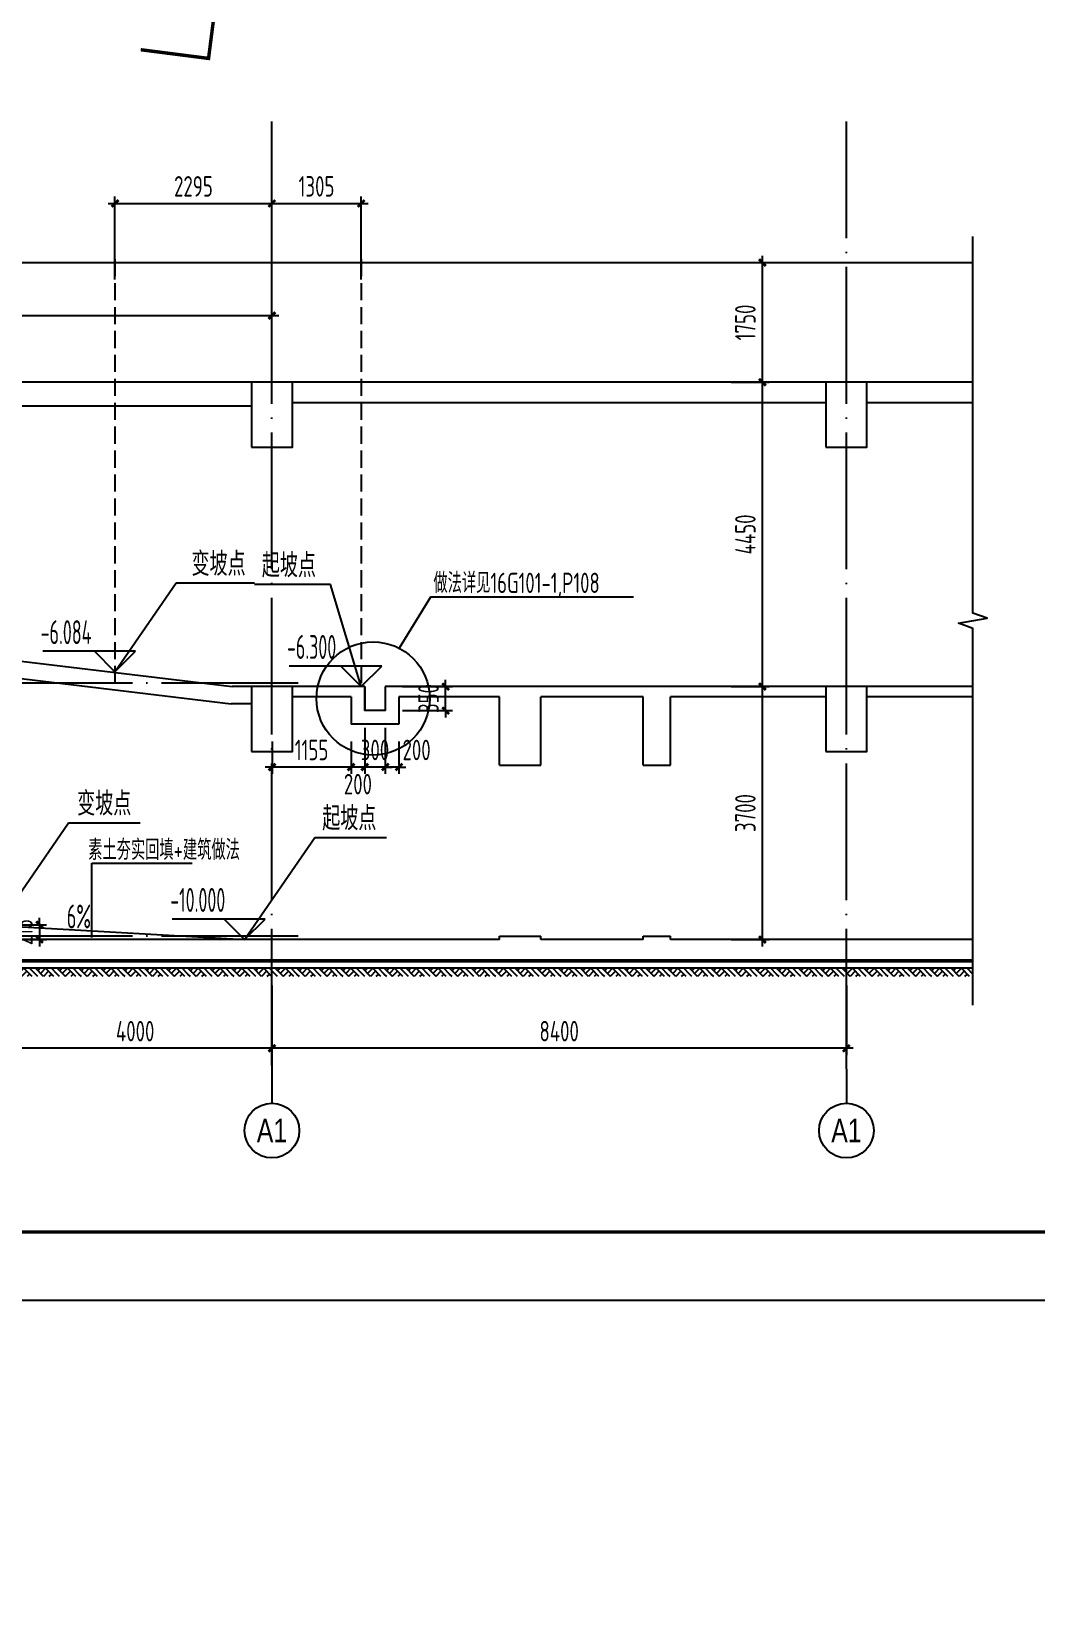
# Model space of a CAD drawing. Extents: x -351812 to 1760238, y -3195696 to 63241.
# Drawn here: x 452372 to 467055, y -1710346 to -1687353 of the extents above; entities that cross this region are included whole.
import ezdxf
from ezdxf.enums import TextEntityAlignment as Align

# ---------------------------------------------------------------- set-up
doc = ezdxf.new("R2010")
doc.units = 0
doc.header["$LTSCALE"] = 1000
doc.header["$MEASUREMENT"] = 0
doc.linetypes.add('DASH', pattern=[0.35, 0.25, -0.1])
doc.linetypes.add('DOTE', pattern=[2.42, 2, -0.2, 0.02, -0.2])
for name, color, linetype in [('01-标注_标高', 200, 'Continuous'), ('01-标注_符号', 200, 'Continuous'), ('01-标注_轴线坐标', 132, 'Continuous'), ('02-TEXT_标注', 130, 'Continuous'), ('02-TEXT_轴号', 7, 'Continuous'), ('05-填充_天正', 26, 'Continuous'), ('A-E_楼梯', 171, 'Continuous'), ('A-O_分水线', 127, 'Continuous'), ('A_AXIS-轴线', 1, 'DOTE'), ('A_STR-砼墙', 51, 'Continuous'), ('A_STR-砼柱', 51, 'Continuous'), ('AXIS', 3, 'Continuous'), ('AXIS_TEXT', 7, 'Continuous'), ('BORDER', 7, 'Continuous'), ('DIM', 3, 'Continuous'), ('PUB_TEXT', 7, 'Continuous'), ('THIN', 7, 'Continuous')]:
    doc.layers.add(name, color=color, linetype=linetype)
doc.styles.add('_TCH_AXIS', font='')
doc.styles.add('_TCH_DIM', font='ROS1', dxfattribs={"width": 0.8, "bigfont": 'JD'})
doc.styles.add('COMPLEX', font='COMPLEX')
doc.styles.add('TSSD_Dimension', font='tssdeng.shx', dxfattribs={"width": 0.7, "bigfont": 'hztxt.shx'})
doc.styles.add('TSSD_Rein', font='tssdeng.shx', dxfattribs={"width": 0.7, "bigfont": 'hztxt.shx'})
doc.styles.get('_TCH_AXIS').set_extended_font_data('FZXiHei I-Z08S')
doc.dimstyles.new('TSAN_50_100', dxfattribs={"dimtxt": 350, "dimasz": 100, "dimexe": 100, "dimexo": 250, "dimgap": 100, "dimtad": 2, "dimlfac": 0.5, "dimzin": 0, "dimdsep": 46, "dimtxsty": 'TSSD_Dimension', "dimblk": 'CLOSEDBLANK', "dimblk1": 'CLOSEDBLANK', "dimblk2": 'CLOSEDBLANK', "dimcen": 0, "dimdle": 100, "dimclrt": 7, "dimadec": 0, "dimazin": 0, "dimtfac": 1, "dimtdec": 0, "dimtix": 1, "dimtmove": 2, "dimatfit": 3, "dimldrblk": 'CLOSEDBLANK', "dimfxl": 1, "dimtolj": 1, "dimtzin": 0, "dimarcsym": 0})
doc.dimstyles.new('TSSD_100_100', dxfattribs={"dimtxt": 300, "dimasz": 100, "dimexe": 100, "dimexo": 250, "dimgap": 100, "dimtad": 1, "dimdec": 0, "dimzin": 0, "dimdsep": 46, "dimtxsty": 'TSSD_Dimension', "dimblk": 'ARCHTICK', "dimblk1": 'ARCHTICK', "dimblk2": 'ARCHTICK', "dimcen": 0, "dimdle": 100, "dimclrt": 7, "dimadec": 0, "dimazin": 0, "dimtfac": 1, "dimtdec": 0, "dimtix": 1, "dimtmove": 2, "dimatfit": 3, "dimfxl": 1, "dimtolj": 1, "dimtzin": 0, "dimarcsym": 0})

# ---------------------------------------------------------------- blocks, each defined once
blk = doc.blocks.new('_ClosedBlank')
at = {"color": 0}
blk.add_lwpolyline([(0, 0, 0, 0.658, 0), (-2.5, 0, 0.658, 0.658, 0)], format="xyseb", dxfattribs=at)
blk = doc.blocks.new('*D231')
at = {"layer": 'Defpoints', "color": 0, "transparency": 16777216}
for p in [(662275, -1615484), (659355, -1615724), (663898, -1616441), (660231, -1617603), (666712, -1629133)]:
    blk.add_point(p, dxfattribs=at)
at = {"layer": 'DIM', "color": 0, "lineweight": -2, "transparency": 16777216}
blk.add_line((663844, -1616197), (663588, -1615040), dxfattribs=at)
blk.add_arc((667720, -1633681), 18994, 102.8017, 114.6769, dxfattribs=at)
at = {"layer": 'DIM', "color": 0, "lineweight": -2, "transparency": 16777216, "xscale": 100, "yscale": 100, "zscale": 100}
for p, rotation in [((663609, -1615137), 12.65083856038413), ((659700, -1616464), 204.8277665480885)]:
    blk.add_blockref('_ClosedBlank', p, dxfattribs=dict(at, rotation=rotation))
blk = doc.blocks.new('*D232')
at = {"layer": 'Defpoints', "color": 0, "transparency": 16777216}
for p in [(659355, -1615724), (657265, -1617487), (660231, -1617603), (653938, -1621626), (662721, -1631210)]:
    blk.add_point(p, dxfattribs=at)
at = {"layer": 'DIM', "color": 0, "lineweight": -2, "transparency": 16777216}
blk.add_line((653769, -1621442), (652965, -1620564), dxfattribs=at)
blk.add_arc((670550, -1639755), 25929, 115.1996, 132.279, dxfattribs=at)
at = {"layer": 'DIM', "color": 0, "lineweight": -2, "transparency": 16777216, "xscale": 100, "yscale": 100, "zscale": 100}
for p, rotation in [((659600, -1616250), 25.08907469892054), ((653032, -1620637), 222.3895292375906)]:
    blk.add_blockref('_ClosedBlank', p, dxfattribs=dict(at, rotation=rotation))
blk = doc.blocks.new('_ArchTick')
at = {"color": 0, "linetype": 'ByBlock', "const_width": 0.4}
blk.add_lwpolyline([(-0.5, -0.5), (0.5, 0.5)], dxfattribs=at)
blk = doc.blocks.new('*D365')
at = {"layer": 'Defpoints', "color": 0, "transparency": 16777216}
for p in [(462354, -1690735), (463062, -1690735), (462354, -1692485)]:
    blk.add_point(p, dxfattribs=at)
at = {"layer": 'DIM', "color": 0, "lineweight": -2, "transparency": 16777216}
for p, q in [((463062, -1692585), (463062, -1690635)), ((462604, -1690735), (463162, -1690735)), ((462604, -1692485), (463162, -1692485))]:
    blk.add_line(p, q, dxfattribs=at)
at = {"layer": 'DIM', "color": 0, "lineweight": -2, "transparency": 16777216, "xscale": 100, "yscale": 100, "zscale": 100}
for p, rotation in [((463062, -1690735), 90), ((463062, -1692485), 270)]:
    blk.add_blockref('_ArchTick', p, dxfattribs=dict(at, rotation=rotation))
at = {"layer": 'DIM', "color": 7, "transparency": 16777216, "insert": (462812, -1691610), "char_height": 300, "attachment_point": 5, "rotation": 90, "style": 'TSSD_Dimension'}
blk.add_mtext('\\A1;1750', dxfattribs=at)
blk = doc.blocks.new('*D366')
at = {"layer": 'Defpoints', "color": 0, "transparency": 16777216}
for p in [(462354, -1692485), (463062, -1692485), (462354, -1696935)]:
    blk.add_point(p, dxfattribs=at)
at = {"layer": 'DIM', "color": 0, "lineweight": -2, "transparency": 16777216}
for p, q in [((462604, -1692485), (463162, -1692485)), ((463062, -1697035), (463062, -1692385)), ((462604, -1696935), (463162, -1696935))]:
    blk.add_line(p, q, dxfattribs=at)
at = {"layer": 'DIM', "color": 0, "lineweight": -2, "transparency": 16777216, "xscale": 100, "yscale": 100, "zscale": 100}
for p, rotation in [((463062, -1692485), 90), ((463062, -1696935), 270)]:
    blk.add_blockref('_ArchTick', p, dxfattribs=dict(at, rotation=rotation))
at = {"layer": 'DIM', "color": 7, "transparency": 16777216, "insert": (462812, -1694710), "char_height": 300, "attachment_point": 5, "rotation": 90, "style": 'TSSD_Dimension'}
blk.add_mtext('\\A1;4450', dxfattribs=at)
blk = doc.blocks.new('*D367')
at = {"layer": 'Defpoints', "color": 0, "transparency": 16777216}
for p in [(462354, -1696935), (463062, -1696935), (462354, -1700635)]:
    blk.add_point(p, dxfattribs=at)
at = {"layer": 'DIM', "color": 0, "lineweight": -2, "transparency": 16777216}
for p, q in [((463062, -1700735), (463062, -1696835)), ((462604, -1696935), (463162, -1696935)), ((462604, -1700635), (463162, -1700635))]:
    blk.add_line(p, q, dxfattribs=at)
at = {"layer": 'DIM', "color": 0, "lineweight": -2, "transparency": 16777216, "xscale": 100, "yscale": 100, "zscale": 100}
for p, rotation in [((463062, -1696935), 90), ((463062, -1700635), 270)]:
    blk.add_blockref('_ArchTick', p, dxfattribs=dict(at, rotation=rotation))
at = {"layer": 'DIM', "color": 7, "transparency": 16777216, "insert": (462812, -1698785), "char_height": 300, "attachment_point": 5, "rotation": 90, "style": 'TSSD_Dimension'}
blk.add_mtext('\\A1;3700', dxfattribs=at)
blk = doc.blocks.new('*D371')
at = {"layer": 'Defpoints', "color": 0, "transparency": 16777216}
for p in [(457194, -1689869), (455889, -1691230), (457194, -1691230)]:
    blk.add_point(p, dxfattribs=at)
at = {"layer": 'DIM', "color": 0, "lineweight": -2, "transparency": 16777216}
for p, q in [((455789, -1689869), (457294, -1689869)), ((455889, -1690980), (455889, -1689769)), ((457194, -1690980), (457194, -1689769))]:
    blk.add_line(p, q, dxfattribs=at)
at = {"layer": 'DIM', "color": 0, "lineweight": -2, "transparency": 16777216, "xscale": 100, "yscale": 100, "zscale": 100, "rotation": 180}
blk.add_blockref('_ArchTick', (455889, -1689869), dxfattribs=at)
at = {"layer": 'DIM', "color": 0, "lineweight": -2, "transparency": 16777216, "xscale": 100, "yscale": 100, "zscale": 100}
blk.add_blockref('_ArchTick', (457194, -1689869), dxfattribs=at)
at = {"layer": 'DIM', "color": 7, "transparency": 16777216, "insert": (456541, -1689619), "char_height": 300, "attachment_point": 5, "style": 'TSSD_Dimension'}
blk.add_mtext('\\A1;1305', dxfattribs=at)
blk = doc.blocks.new('*D372')
at = {"layer": 'Defpoints', "color": 0, "transparency": 16777216}
for p in [(455889, -1689869), (453594, -1691230), (455889, -1691230)]:
    blk.add_point(p, dxfattribs=at)
at = {"layer": 'DIM', "color": 0, "lineweight": -2, "transparency": 16777216}
for p, q in [((453494, -1689869), (455989, -1689869)), ((453594, -1690980), (453594, -1689769)), ((455889, -1690980), (455889, -1689769))]:
    blk.add_line(p, q, dxfattribs=at)
at = {"layer": 'DIM', "color": 0, "lineweight": -2, "transparency": 16777216, "xscale": 100, "yscale": 100, "zscale": 100, "rotation": 180}
blk.add_blockref('_ArchTick', (453594, -1689869), dxfattribs=at)
at = {"layer": 'DIM', "color": 0, "lineweight": -2, "transparency": 16777216, "xscale": 100, "yscale": 100, "zscale": 100}
blk.add_blockref('_ArchTick', (455889, -1689869), dxfattribs=at)
at = {"layer": 'DIM', "color": 7, "transparency": 16777216, "insert": (454741, -1689619), "char_height": 300, "attachment_point": 5, "style": 'TSSD_Dimension'}
blk.add_mtext('\\A1;2295', dxfattribs=at)
blk = doc.blocks.new('$LinePat$素土夯实')
at = {"color": 0}
for p, q in [((0, -210), (210, 0)), ((120, -300), (420, 0)), ((420, 0), (608, -188)), ((495, -300), (795, 0)), ((615, 0), (705, -90)), ((210, -210), (300, -300)), ((315, -105), (502, -293)), ((705, -300), (795, -210))]:
    blk.add_line(p, q, dxfattribs=at)
blk = doc.blocks.new('_FZHK')
blk.add_lwpolyline([(-0.5, -0.5), (0.5, -0.5), (0.5, 0.5), (-0.5, 0.5)], close=True)
blk = doc.blocks.new('_AXISO')
blk.add_circle((0, 0), 0.5)
at = {"layer": 'AXIS_TEXT', "style": 'COMPLEX', "width": 1.041667}
blk.add_attdef('A', text='', height=0.56, dxfattribs=at).set_placement((-0.25, -0.28), (0.25, -0.28), align=Align.FIT)
blk = doc.blocks.new('*D342')
at = {"layer": 'Defpoints', "color": 0, "transparency": 16777216}
for p in [(457546, -1697286), (457746, -1697486), (457546, -1698112)]:
    blk.add_point(p, dxfattribs=at)
at = {"layer": 'DIM', "color": 0, "lineweight": -2, "transparency": 16777216}
for p, q in [((457546, -1697536), (457546, -1698212)), ((457746, -1697736), (457746, -1698212)), ((457546, -1698112), (457446, -1698112)), ((457746, -1698112), (457546, -1698112)), ((457746, -1698112), (457846, -1698112))]:
    blk.add_line(p, q, dxfattribs=at)
at = {"layer": 'DIM', "color": 0, "lineweight": -2, "transparency": 16777216, "xscale": 100, "yscale": 100, "zscale": 100}
blk.add_blockref('_ArchTick', (457546, -1698112), dxfattribs=at)
at = {"layer": 'DIM', "color": 0, "lineweight": -2, "transparency": 16777216, "xscale": 100, "yscale": 100, "zscale": 100, "rotation": 180}
blk.add_blockref('_ArchTick', (457746, -1698112), dxfattribs=at)
at = {"layer": 'DIM', "color": 7, "transparency": 16777216, "insert": (458004, -1697862), "char_height": 300, "attachment_point": 5, "style": 'TSSD_Dimension'}
blk.add_mtext('\\A1;200', dxfattribs=at)
blk = doc.blocks.new('*D343')
at = {"layer": 'Defpoints', "color": 0, "transparency": 16777216}
for p in [(457246, -1697286), (457546, -1697286), (457246, -1698112)]:
    blk.add_point(p, dxfattribs=at)
at = {"layer": 'DIM', "color": 0, "lineweight": -2, "transparency": 16777216}
for p, q in [((457246, -1697536), (457246, -1698212)), ((457546, -1697536), (457546, -1698212)), ((457246, -1698112), (457146, -1698112)), ((457546, -1698112), (457246, -1698112)), ((457546, -1698112), (457646, -1698112))]:
    blk.add_line(p, q, dxfattribs=at)
at = {"layer": 'DIM', "color": 0, "lineweight": -2, "transparency": 16777216, "xscale": 100, "yscale": 100, "zscale": 100}
blk.add_blockref('_ArchTick', (457246, -1698112), dxfattribs=at)
at = {"layer": 'DIM', "color": 0, "lineweight": -2, "transparency": 16777216, "xscale": 100, "yscale": 100, "zscale": 100, "rotation": 180}
blk.add_blockref('_ArchTick', (457546, -1698112), dxfattribs=at)
at = {"layer": 'DIM', "color": 7, "transparency": 16777216, "insert": (457396, -1697862), "char_height": 300, "attachment_point": 5, "style": 'TSSD_Dimension'}
blk.add_mtext('\\A1;300', dxfattribs=at)
blk = doc.blocks.new('*D344')
at = {"layer": 'Defpoints', "color": 0, "transparency": 16777216}
for p in [(457246, -1697286), (457046, -1697486), (457046, -1698112)]:
    blk.add_point(p, dxfattribs=at)
at = {"layer": 'DIM', "color": 0, "lineweight": -2, "transparency": 16777216}
for p, q in [((457246, -1697536), (457246, -1698212)), ((457046, -1697736), (457046, -1698212)), ((457346, -1698112), (456946, -1698112))]:
    blk.add_line(p, q, dxfattribs=at)
at = {"layer": 'DIM', "color": 0, "lineweight": -2, "transparency": 16777216, "xscale": 100, "yscale": 100, "zscale": 100, "rotation": 180}
blk.add_blockref('_ArchTick', (457046, -1698112), dxfattribs=at)
at = {"layer": 'DIM', "color": 0, "lineweight": -2, "transparency": 16777216, "xscale": 100, "yscale": 100, "zscale": 100}
blk.add_blockref('_ArchTick', (457246, -1698112), dxfattribs=at)
at = {"layer": 'DIM', "color": 7, "transparency": 16777216, "insert": (457146, -1698362), "char_height": 300, "attachment_point": 5, "style": 'TSSD_Dimension'}
blk.add_mtext('\\A1;200', dxfattribs=at)
blk = doc.blocks.new('*D345')
at = {"layer": 'Defpoints', "color": 0, "transparency": 16777216}
for p in [(455891, -1697486), (457046, -1697486), (455891, -1698112)]:
    blk.add_point(p, dxfattribs=at)
at = {"layer": 'DIM', "color": 0, "lineweight": -2, "transparency": 16777216}
for p, q in [((455891, -1697736), (455891, -1698212)), ((457046, -1697736), (457046, -1698212)), ((457146, -1698112), (455791, -1698112))]:
    blk.add_line(p, q, dxfattribs=at)
at = {"layer": 'DIM', "color": 0, "lineweight": -2, "transparency": 16777216, "xscale": 100, "yscale": 100, "zscale": 100, "rotation": 180}
blk.add_blockref('_ArchTick', (455891, -1698112), dxfattribs=at)
at = {"layer": 'DIM', "color": 0, "lineweight": -2, "transparency": 16777216, "xscale": 100, "yscale": 100, "zscale": 100}
blk.add_blockref('_ArchTick', (457046, -1698112), dxfattribs=at)
at = {"layer": 'DIM', "color": 7, "transparency": 16777216, "insert": (456468, -1697862), "char_height": 300, "attachment_point": 5, "style": 'TSSD_Dimension'}
blk.add_mtext('\\A1;1155', dxfattribs=at)
blk = doc.blocks.new('*D346')
at = {"layer": 'Defpoints', "color": 0, "transparency": 16777216}
for p in [(457546, -1696935), (458429, -1696935), (457546, -1697286)]:
    blk.add_point(p, dxfattribs=at)
at = {"layer": 'DIM', "color": 0, "lineweight": -2, "transparency": 16777216}
for p, q in [((458429, -1696935), (458429, -1696835)), ((457796, -1696935), (458529, -1696935)), ((458429, -1697286), (458429, -1696935)), ((457796, -1697286), (458529, -1697286)), ((458429, -1697286), (458429, -1697386))]:
    blk.add_line(p, q, dxfattribs=at)
at = {"layer": 'DIM', "color": 0, "lineweight": -2, "transparency": 16777216, "xscale": 100, "yscale": 100, "zscale": 100}
for p, rotation in [((458429, -1696935), 270), ((458429, -1697286), 90)]:
    blk.add_blockref('_ArchTick', p, dxfattribs=dict(at, rotation=rotation))
at = {"layer": 'DIM', "color": 7, "transparency": 16777216, "insert": (458179, -1697110), "char_height": 300, "attachment_point": 5, "rotation": 90, "style": 'TSSD_Dimension'}
blk.add_mtext('\\A1;350', dxfattribs=at)
blk = doc.blocks.new('*D348')
at = {"layer": 'Defpoints', "color": 0, "transparency": 16777216}
for p in [(451889, -1700419), (451889, -1700635), (452491, -1700635)]:
    blk.add_point(p, dxfattribs=at)
at = {"layer": 'DIM', "color": 0, "lineweight": -2, "transparency": 16777216}
for p, q in [((452491, -1700419), (452491, -1700319)), ((452139, -1700419), (452591, -1700419)), ((452491, -1700419), (452491, -1700635)), ((452139, -1700635), (452591, -1700635)), ((452491, -1700635), (452491, -1700735))]:
    blk.add_line(p, q, dxfattribs=at)
at = {"layer": 'DIM', "color": 0, "lineweight": -2, "transparency": 16777216, "xscale": 100, "yscale": 100, "zscale": 100}
for p, rotation in [((452491, -1700419), 270), ((452491, -1700635), 90)]:
    blk.add_blockref('_ArchTick', p, dxfattribs=dict(at, rotation=rotation))
at = {"layer": 'DIM', "color": 7, "transparency": 16777216, "insert": (452241, -1700527), "char_height": 300, "attachment_point": 5, "rotation": 90, "style": 'TSSD_Dimension'}
blk.add_mtext('\\A1;216', dxfattribs=at)
blk = doc.blocks.new('*D453')
at = {"layer": 'Defpoints', "color": 0, "transparency": 16777216}
for p in [(455889, -1701056), (464289, -1701056), (455889, -1702225)]:
    blk.add_point(p, dxfattribs=at)
at = {"layer": 'DIM', "color": 0, "lineweight": -2, "transparency": 16777216}
for p, q in [((455889, -1701306), (455889, -1702325)), ((464289, -1701306), (464289, -1702325)), ((464389, -1702225), (455789, -1702225))]:
    blk.add_line(p, q, dxfattribs=at)
at = {"layer": 'DIM', "color": 0, "lineweight": -2, "transparency": 16777216, "xscale": 100, "yscale": 100, "zscale": 100, "rotation": 180}
blk.add_blockref('_ArchTick', (455889, -1702225), dxfattribs=at)
at = {"layer": 'DIM', "color": 0, "lineweight": -2, "transparency": 16777216, "xscale": 100, "yscale": 100, "zscale": 100}
blk.add_blockref('_ArchTick', (464289, -1702225), dxfattribs=at)
at = {"layer": 'DIM', "color": 7, "transparency": 16777216, "insert": (460089, -1701975), "char_height": 300, "attachment_point": 5, "style": 'TSSD_Dimension'}
blk.add_mtext('\\A1;8400', dxfattribs=at)
blk = doc.blocks.new('*D454')
at = {"layer": 'Defpoints', "color": 0, "transparency": 16777216}
for p in [(451889, -1700635), (455889, -1701056), (451889, -1702225)]:
    blk.add_point(p, dxfattribs=at)
at = {"layer": 'DIM', "color": 0, "lineweight": -2, "transparency": 16777216}
for p, q in [((451889, -1700885), (451889, -1702325)), ((455889, -1701306), (455889, -1702325)), ((455989, -1702225), (451789, -1702225))]:
    blk.add_line(p, q, dxfattribs=at)
at = {"layer": 'DIM', "color": 0, "lineweight": -2, "transparency": 16777216, "xscale": 100, "yscale": 100, "zscale": 100, "rotation": 180}
blk.add_blockref('_ArchTick', (451889, -1702225), dxfattribs=at)
at = {"layer": 'DIM', "color": 0, "lineweight": -2, "transparency": 16777216, "xscale": 100, "yscale": 100, "zscale": 100}
blk.add_blockref('_ArchTick', (455889, -1702225), dxfattribs=at)
at = {"layer": 'DIM', "color": 7, "transparency": 16777216, "insert": (453889, -1701975), "char_height": 300, "attachment_point": 5, "style": 'TSSD_Dimension'}
blk.add_mtext('\\A1;4000', dxfattribs=at)
blk = doc.blocks.new('*D2379')
at = {"layer": 'Defpoints', "color": 0, "transparency": 16777216}
for p in [(455889, -1691510), (445165, -1692485), (455889, -1692485)]:
    blk.add_point(p, dxfattribs=at)
at = {"layer": 'DIM', "color": 0, "lineweight": -2, "transparency": 16777216}
for p, q in [((445065, -1691510), (455989, -1691510)), ((445165, -1692235), (445165, -1691410)), ((455889, -1692235), (455889, -1691410))]:
    blk.add_line(p, q, dxfattribs=at)
at = {"layer": 'DIM', "color": 0, "lineweight": -2, "transparency": 16777216, "xscale": 100, "yscale": 100, "zscale": 100, "rotation": 180}
blk.add_blockref('_ArchTick', (445165, -1691510), dxfattribs=at)
at = {"layer": 'DIM', "color": 0, "lineweight": -2, "transparency": 16777216, "xscale": 100, "yscale": 100, "zscale": 100}
blk.add_blockref('_ArchTick', (455889, -1691510), dxfattribs=at)
at = {"layer": 'DIM', "color": 7, "transparency": 16777216, "insert": (450527, -1691260), "char_height": 300, "attachment_point": 5, "style": 'TSSD_Dimension'}
blk.add_mtext('\\A1;10723', dxfattribs=at)

msp = doc.modelspace()

# ---------------------------------------------------------------- linework, layer by layer
at = {"layer": '01-标注_标高'}
for p, q in [((453893.628, -1696419.328), (452537.066, -1696419.288)), ((453593.62, -1696719.319), (453293.628, -1696419.31)), ((453593.62, -1696719.319), (453893.628, -1696419.328)), ((457495.53, -1696635.328), (456138.967, -1696635.289)), ((457195.521, -1696935.319), (456895.53, -1696635.311)), ((457195.521, -1696935.319), (457495.53, -1696635.328)), ((455788.444, -1700335.226), (454431.881, -1700335.186)), ((455488.435, -1700635.217), (455188.444, -1700335.208)), ((455488.435, -1700635.217), (455788.444, -1700335.226))]:
    msp.add_line(p, q, dxfattribs=at)
at = {"layer": '01-标注_符号'}
for p, q in [((453593.625, -1696719.11), (454488.609, -1695420.067)), ((454488.609, -1695420.067), (455636.164, -1695420.067)), ((456743.483, -1695442.069), (455636.164, -1695442.069)), ((457195.419, -1696935.217), (456743.483, -1695442.069)), ((451886.432, -1700419.114), (452915.146, -1698925.966)), ((452915.146, -1698925.966), (453963.68, -1698925.966)), ((455488.225, -1700635.222), (456516.94, -1699142.074)), ((456516.94, -1699142.074), (457565.473, -1699142.074))]:
    msp.add_line(p, q, dxfattribs=at)
at = {"layer": '01-标注_符号', "const_width": 50}
msp.add_lwpolyline([(453970.158, -1687620.757), (454962.049, -1687747.856), (455038.308, -1687152.722)], dxfattribs=at)
at = {"layer": '01-标注_符号'}
msp.add_lwpolyline([(466138.438, -1701593.577), (466138.44, -1696084.93), (465928.44, -1696008.496), (466348.44, -1695934.439), (466138.44, -1695859.93), (466138.442, -1690351.283)], dxfattribs=at)
msp.add_lwpolyline([(453271.647, -1700306.879, 0, 0, 0), (453840.136, -1700359.496, 80, 0, 0), (454138.859, -1700387.145, 0, 0, 0)], format="xyseb", dxfattribs=at)
at = {"layer": '01-标注_轴线坐标'}
for p, q in [((455887.976, -1702028.212), (455888.693, -1703028.212)), ((464288.185, -1702028.116), (464288.903, -1703028.116))]:
    msp.add_line(p, q, dxfattribs=at)
at = {"layer": 'A-E_楼梯', "color": 4}
msp.add_line((466138.442, -1690735.217), (432762.765, -1690735.217), dxfattribs=at)
at = {"layer": 'A-E_楼梯', "linetype": 'DASH'}
for p, q in [((453593.722, -1690683.603), (453593.722, -1696885.217)), ((457193.722, -1690683.603), (457193.722, -1696885.217))]:
    msp.add_line(p, q, dxfattribs=at)
at = {"layer": 'A-E_楼梯'}
for p, q in [((457195.516, -1696885.324), (457193.722, -1696885.217)), ((451888.728, -1700429.677), (455488.435, -1700635.217))]:
    msp.add_line(p, q, dxfattribs=at)
at = {"layer": 'A-O_分水线', "linetype": 'DASH', "ltscale": 0.25, "const_width": 10}
msp.add_lwpolyline([(399507.722, -1700945.717), (466138.439, -1700945.72)], dxfattribs=at)
at = {"layer": 'A_AXIS-轴线', "linetype": 'DOTE'}
for p, q in [((455888.938, -1702477.587), (455888.708, -1688670.914)), ((464288.938, -1702477.587), (464288.708, -1688670.914))]:
    msp.add_line(p, q, dxfattribs=at)
at = {"layer": 'A_AXIS-轴线'}
for p, q in [((456271.741, -1692485.217), (399952.722, -1692485.217)), ((456271.741, -1696885.217), (399507.723, -1696885.217)), ((456271.741, -1700585.217), (399507.722, -1700585.217)), ((456271.741, -1700585.217), (405125.241, -1700585.217))]:
    msp.add_line(p, q, dxfattribs=at)
at = {"layer": 'A_STR-砼墙'}
for p, q in [((455588.862, -1692485.217), (445165.38, -1692485.217)), ((463988.851, -1692485.217), (456188.862, -1692485.217)), ((466138.442, -1692485.217), (464588.851, -1692485.217)), ((466138.442, -1692785.217), (466138.442, -1692485.217)), ((455588.862, -1692835.217), (445144.455, -1692835.217)), ((463988.851, -1692785.217), (456188.862, -1692785.217)), ((466138.442, -1692785.217), (464588.851, -1692785.217)), ((434212.628, -1694403.916), (455306.801, -1696935.217)), ((434462.628, -1694685.71), (455291.855, -1697185.217)), ((455588.862, -1696935.217), (455306.801, -1696935.217)), ((457245.623, -1696935.217), (456188.862, -1696935.217)), ((457045.623, -1697085.217), (456188.862, -1697085.217)), ((457045.623, -1697085.217), (457045.623, -1697485.55)), ((457245.623, -1696935.217), (457245.623, -1697285.55)), ((459668.761, -1696935.217), (457545.623, -1696935.217)), ((457545.623, -1696935.217), (457545.623, -1697285.55)), ((459218.763, -1697085.217), (457745.623, -1697085.217)), ((457745.623, -1697085.217), (457745.623, -1697485.55)), ((459218.774, -1698085.251), (459218.763, -1697085.217)), ((461518.474, -1696935.217), (459668.761, -1696935.217)), ((459818.774, -1698085.244), (459818.763, -1697085.217)), ((461318.476, -1697085.217), (459818.763, -1697085.217)), ((461318.488, -1698085.248), (461318.476, -1697085.217)), ((463988.851, -1696935.217), (461518.474, -1696935.217)), ((461718.488, -1698085.244), (461718.476, -1697085.217)), ((463988.851, -1697085.217), (461718.476, -1697085.217)), ((466138.44, -1696935.217), (464588.851, -1696935.217)), ((466138.44, -1697085.217), (464588.851, -1697085.217)), ((466138.44, -1697085.217), (466138.44, -1696935.217)), ((455588.862, -1697185.217), (455291.855, -1697185.217)), ((457545.623, -1697285.55), (457245.623, -1697285.55)), ((457745.623, -1697485.55), (457045.623, -1697485.55)), ((459218.774, -1698085.251), (459818.774, -1698085.244)), ((461318.488, -1698085.248), (461718.488, -1698085.244)), ((459218.804, -1700635.217), (451888.722, -1700635.217)), ((459218.804, -1700585.246), (459818.804, -1700585.239)), ((459218.804, -1700635.217), (459218.804, -1700585.246)), ((459818.804, -1700635.217), (459818.804, -1700585.239)), ((461318.518, -1700635.217), (459818.804, -1700635.217)), ((461318.517, -1700585.246), (461718.517, -1700585.241)), ((461318.518, -1700635.217), (461318.517, -1700585.246)), ((461718.518, -1700635.217), (461718.517, -1700585.241)), ((466138.439, -1700635.217), (461718.518, -1700635.217)), ((466138.439, -1700935.217), (466138.439, -1700635.217)), ((459668.804, -1700935.217), (451738.722, -1700935.217)), ((461518.518, -1700935.217), (459668.804, -1700935.217)), ((466138.439, -1700935.217), (461518.518, -1700935.217))]:
    msp.add_line(p, q, dxfattribs=at)
for points in [[(457545.623, -1696942.55), (457545.623, -1697285.55), (457245.623, -1697285.55), (457245.623, -1696942.55)], [(399507.722, -1700955.717), (466138.439, -1700955.72)], [(466138.439, -1701055.72), (399507.722, -1701055.717), (399507.722, -1700955.717)]]:
    msp.add_lwpolyline(points, dxfattribs=at)
at = {"layer": 'AXIS', "color": 3, "linetype": 'ByBlock'}
msp.add_circle((457368.14, -1697108.889), 827.603, dxfattribs=at)
at = {"layer": 'BORDER'}
msp.add_lwpolyline([(391248.236, -1705911.904), (391248.236, -1646511.904), (496348.236, -1646511.904), (496348.236, -1705911.904)], close=True, dxfattribs=at)
at = {"layer": 'BORDER', "const_width": 50}
msp.add_lwpolyline([(393748.236, -1704911.904), (393748.236, -1647511.904), (495348.236, -1647511.904), (495348.236, -1704911.904)], close=True, dxfattribs=at)
at = {"layer": 'DIM'}
for p, q in [((453257.796, -1700603.611), (453257.796, -1699519.25)), ((453257.796, -1699519.25), (454722.813, -1699519.25))]:
    msp.add_line(p, q, dxfattribs=at)
at = {"layer": 'THIN'}
for p, q in [((458206.927, -1695627.481), (457751.315, -1696375.333)), ((461174.157, -1695627.481), (458206.927, -1695627.481))]:
    msp.add_line(p, q, dxfattribs=at)

# ---------------------------------------------------------------- block references
at = {"layer": '01-标注_轴线坐标'}
ref = msp.add_blockref('_AXISO', (455888.981, -1703428.212), dxfattribs=dict(at, xscale=800, yscale=800, zscale=800))
ref.add_attrib('A', 'A1', dxfattribs={"layer": '02-TEXT_轴号', "height": 343.8067, "style": '_TCH_AXIS'}).set_placement((455667.962, -1703600.115), (456109.999, -1703600.115), align=Align.FIT)
ref = msp.add_blockref('_AXISO', (464289.19, -1703428.115), dxfattribs=dict(at, xscale=800, yscale=800, zscale=800))
ref.add_attrib('A', 'A1', dxfattribs={"layer": '02-TEXT_轴号', "height": 343.8067, "style": '_TCH_AXIS'}).set_placement((464068.171, -1703600.019), (464510.208, -1703600.019), align=Align.FIT)
at = {"layer": '05-填充_天正', "xscale": -0.4010154181742115, "yscale": 0.3999999999068677, "zscale": 0.4, "rotation": 359.9999969395201}
for p in [(452429.727, -1701055.72), (452748.534, -1701055.72), (453067.341, -1701055.72), (453386.148, -1701055.72), (453704.956, -1701055.72), (454023.763, -1701055.72), (454342.57, -1701055.72), (454661.377, -1701055.72), (454980.185, -1701055.72), (455298.992, -1701055.72), (455617.799, -1701055.72), (455936.606, -1701055.72), (456255.414, -1701055.72), (456574.221, -1701055.72), (456893.028, -1701055.72), (457211.835, -1701055.72), (457530.643, -1701055.72), (457849.45, -1701055.72), (458168.257, -1701055.72), (458487.064, -1701055.72), (458805.872, -1701055.72), (459124.679, -1701055.72), (459443.486, -1701055.72), (459762.293, -1701055.72), (460081.101, -1701055.72), (460399.908, -1701055.72), (460718.715, -1701055.72), (461037.522, -1701055.72), (461356.33, -1701055.72), (461675.137, -1701055.72), (461993.944, -1701055.72), (462312.751, -1701055.72), (462631.559, -1701055.72), (462950.366, -1701055.72), (463269.173, -1701055.72), (463587.981, -1701055.72), (463906.788, -1701055.72), (464225.595, -1701055.72), (464544.402, -1701055.72), (464863.21, -1701055.72), (465182.017, -1701055.72), (465500.824, -1701055.72), (465819.631, -1701055.72), (466138.439, -1701055.72)]:
    msp.add_blockref('$LinePat$素土夯实', p, dxfattribs=at)
at = {"layer": 'A_STR-砼柱', "xscale": 600}
for p, yscale, zscale in [((455888.862, -1692960.269), 950.1036530372221, 950.1036530372221), ((464288.851, -1692960.217), 950.0000000062864, 950.0000000062864), ((455888.862, -1697410.269), 950.1036530374549, 950.1036530374549), ((464288.851, -1697410.217), 950.0000000062864, 950.0000000062864)]:
    msp.add_blockref('_FZHK', p, dxfattribs=dict(at, yscale=yscale, zscale=zscale))

# ---------------------------------------------------------------- texts
at = {"layer": '02-TEXT_标注', "style": '_TCH_DIM'}
for s, height, width, p in [('变坡点', 347.2868, 0.8, (454712.87, -1695315.067)), ('起坡点', 347.2868, 0.8, (455741.164, -1695337.069)), ('变坡点', 347.2868, 0.8, (453040.385, -1698820.966)), ('起坡点', 347.2868, 0.8, (456624.815, -1699037.074)), ('6%', 350, 0.64, (452890.827, -1700472.202))]:
    msp.add_text(s, height=height, dxfattribs=dict(at, width=width)).set_placement(p)
at = {"layer": '02-TEXT_标注', "style": '_TCH_DIM', "width": 0.64}
for s, p in [('-6.084', (452507.069, -1696314.287)), ('-6.300', (456108.97, -1696530.288)), ('-10.000', (454401.884, -1700230.185))]:
    msp.add_text(s, height=350, rotation=359.9983269, dxfattribs=at).set_placement(p)
at = {"layer": 'PUB_TEXT', "style": 'TSSD_Rein', "width": 0.7}
for s, rotation, p in [('做法详见16G101-1,P108', 0.0000554, (458250.494, -1695567.243)), ('素土夯实回填+建筑做法', 359.9999446, (453202.719, -1699471.634))]:
    msp.add_text(s, height=297.5, rotation=rotation, dxfattribs=at).set_placement(p)

# ---------------------------------------------------------------- dimensions: what is measured, and where the dimension line sits
at = {"layer": 'DIM'}
for base, line1, picture, middle in [((662275.095, -1615484.171), ((666712.052, -1629132.592), (663898.334, -1616440.744)), '*D231', (108173.23, -1742611.821)), ((657265.378, -1617486.66), ((653937.829, -1621625.858), (662720.504, -1631210.461)), '*D232', (-351811.952, -1710113.804))]:
    dim = msp.add_angular_dim_2l(base=base, line1=line1, line2=((660230.569, -1617603.368), (659355.051, -1615723.981)), text=' ', dimstyle='TSAN_50_100', dxfattribs=at)
    dim.commit()
    dim.dimension.update_dxf_attribs({"geometry": picture, "text_midpoint": middle})
for p1, p2, distance, picture, middle in [((453593.722, -1691230.292), (455888.722, -1691230.292), 1361.185, '*D372', (454741.222, -1689619.107)), ((455888.722, -1691230.292), (457193.722, -1691230.292), 1361.185, '*D371', (456541.222, -1689619.107)), ((462354.204, -1692485.217), (462354.204, -1690735.217), -707.39, '*D365', (462811.594, -1691610.217)), ((462354.205, -1696935.217), (462354.204, -1692485.217), -707.39, '*D366', (462811.595, -1694710.217)), ((462354.206, -1700635.22), (462354.205, -1696935.22), -707.39, '*D367', (462811.595, -1698785.22))]:
    dim = msp.add_aligned_dim(p1=p1, p2=p2, distance=distance, dimstyle='TSSD_100_100', dxfattribs=at)
    dim.commit()
    dim.dimension.update_dxf_attribs({"geometry": picture, "text_midpoint": middle})
for base, p1, p2, picture, middle in [((455888.862, -1691510.425), (445165.38, -1692485.217), (455888.862, -1692485.217), '*D2379', (450527.121, -1691260.425)), ((457245.623, -1698111.956), (457545.623, -1697285.55), (457245.623, -1697285.55), '*D343', (457395.623, -1697861.956)), ((455890.855, -1698111.956), (457045.623, -1697485.55), (455890.855, -1697485.569), '*D345', (456468.239, -1697861.956)), ((451888.722, -1702225.005), (455888.914, -1701055.86), (451888.722, -1700635.217), '*D454', (453888.818, -1701975.005)), ((455888.914, -1702225.005), (464288.914, -1701055.72), (455888.914, -1701055.86), '*D453', (460088.914, -1701975.005))]:
    dim = msp.add_linear_dim(base=base, p1=p1, p2=p2, dimstyle='TSSD_100_100', dxfattribs=at)
    dim.commit()
    dim.dimension.update_dxf_attribs({"geometry": picture, "text_midpoint": middle})
for base, p1, p2, picture, middle in [((458429.119, -1696935.217), (457545.623, -1697285.55), (457545.623, -1696935.217), '*D346', (458179.119, -1697110.383)), ((452490.664, -1700635.217), (451888.728, -1700419.229), (451888.722, -1700635.217), '*D348', (452240.664, -1700527.223))]:
    dim = msp.add_linear_dim(base=base, p1=p1, p2=p2, angle=90, dimstyle='TSSD_100_100', dxfattribs=at)
    dim.commit()
    dim.dimension.update_dxf_attribs({"geometry": picture, "text_midpoint": middle})
for base, p1, p2, picture, middle in [((457045.623, -1698111.956), (457245.623, -1697285.55), (457045.623, -1697485.55), '*D344', (457145.623, -1698361.956)), ((457545.623, -1698111.956), (457745.623, -1697485.55), (457545.623, -1697285.55), '*D342', (458003.7, -1697861.956))]:
    dim = msp.add_linear_dim(base=base, p1=p1, p2=p2, dimstyle='TSSD_100_100', dxfattribs=at)
    dim.commit()
    dim.dimension.update_dxf_attribs({"geometry": picture, "text_midpoint": middle, "dimtype": 160})

doc.saveas('drawing.dxf')
